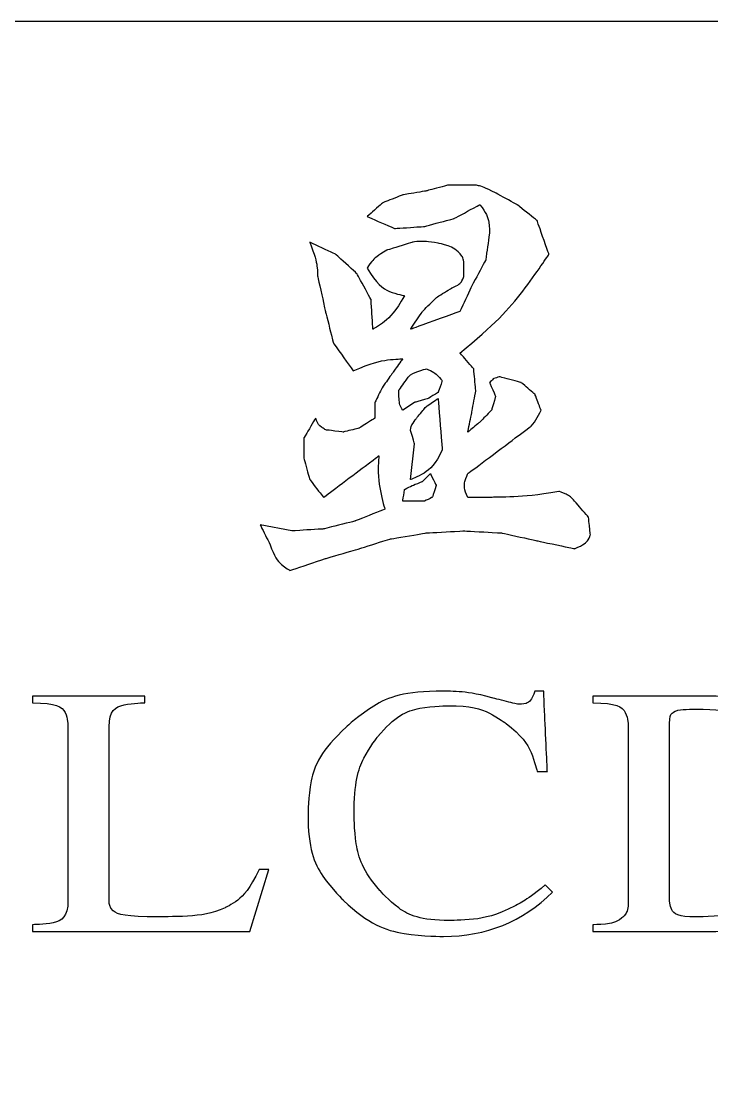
# Model space of a CAD drawing. Header units: millimetres. Extents: x 538 to 2776, y 409 to 1056.
# Drawn here: x 950.49 to 956.18, y 421.85 to 430.74 of the extents above; entities that cross this region are included whole.
import ezdxf

# ---------------------------------------------------------------- set-up
doc = ezdxf.new("R2010")
doc.units = ezdxf.units.MM
doc.layers.add('DWG', color=7, linetype='Continuous')
doc.layers.add('layer 1', color=7, linetype='Continuous')

msp = doc.modelspace()

# ---------------------------------------------------------------- linework, layer by layer
at = {"layer": 'DWG', "linetype": 'ByBlock'}
msp.add_lwpolyline([(988.7912, 430.7424), (919.3691, 430.7424, 0.414214), (919.167, 430.5403), (919.167, 408.5864)], format="xyb", dxfattribs=at)
at = {"layer": 'layer 1', "color": 0}
for points, knots in [([(952.4582, 426.5872), (952.4582, 426.5872), (952.7193, 426.5385), (952.7193, 426.5385), (952.7193, 426.5385), (952.7193, 426.5385), (952.9803, 426.5545), (952.9803, 426.5545), (952.9803, 426.5545), (952.9803, 426.5545), (953.2413, 426.6199), (953.2413, 426.6199), (953.2413, 426.6199), (953.2413, 426.6199), (953.4864, 426.7181), (953.4864, 426.7181), (953.4864, 426.7181), (953.4425, 426.8698), (953.4265, 427.0167), (953.437, 427.1587), (953.437, 427.1587), (953.437, 427.1587), (952.9803, 426.8155), (952.9803, 426.8155), (952.9803, 426.8155), (952.9803, 426.8155), (952.8661, 426.9624), (952.8661, 426.9624), (952.8661, 426.9624), (952.8661, 426.9624), (952.8174, 427.142), (952.8174, 427.142), (952.8174, 427.142), (952.8174, 427.142), (952.8174, 427.3049), (952.8174, 427.3049), (952.8174, 427.3049), (952.8174, 427.3049), (952.9149, 427.4685), (952.9149, 427.4685), (952.9149, 427.4685), (952.926, 427.4357), (952.942, 427.4114), (952.9643, 427.3947), (952.9643, 427.3947), (952.9859, 427.3787), (953.0019, 427.3703), (953.013, 427.3703), (953.013, 427.3703), (953.013, 427.3703), (953.1432, 427.3543), (953.1432, 427.3543), (953.1432, 427.3543), (953.1432, 427.3543), (953.2741, 427.387), (953.2741, 427.387), (953.2741, 427.387), (953.2741, 427.387), (953.4042, 427.4685), (953.4042, 427.4685), (953.4042, 427.4685), (953.4042, 427.4685), (953.4042, 427.5986), (953.4042, 427.5986), (953.4042, 427.5986), (953.4042, 427.5986), (953.4697, 427.7295), (953.4697, 427.7295), (953.4697, 427.7295), (953.4697, 427.7295), (953.5511, 427.8437), (953.5511, 427.8437), (953.5511, 427.8437), (953.5511, 427.8437), (953.6333, 427.9578), (953.6333, 427.9578), (953.6333, 427.9578), (953.5135, 427.9578), (953.3771, 427.9251), (953.2253, 427.8597), (953.2253, 427.8597), (953.2253, 427.8597), (953.0617, 428.088), (953.0617, 428.088), (953.0617, 428.088), (953.0617, 428.088), (952.9963, 428.3491), (952.9963, 428.3491), (952.9963, 428.3491), (952.9963, 428.3491), (952.9316, 428.6428), (952.9316, 428.6428), (952.9316, 428.6428), (952.9316, 428.7194), (952.9093, 428.8119), (952.8661, 428.9205), (952.8661, 428.9205), (952.8661, 428.9205), (953.0784, 428.8224), (953.0784, 428.8224), (953.0784, 428.8224), (953.0784, 428.8224), (953.2574, 428.6595), (953.2574, 428.6595), (953.2574, 428.6595), (953.2574, 428.6595), (953.3722, 428.4472), (953.3722, 428.4472), (953.3722, 428.4472), (953.3722, 428.4472), (953.3882, 428.2029), (953.3882, 428.2029), (953.3882, 428.2029), (953.4864, 428.2571), (953.5734, 428.3491), (953.6492, 428.4799), (953.6492, 428.4799), (953.5184, 428.5015), (953.4154, 428.578), (953.3395, 428.7082), (953.3395, 428.7082), (953.3722, 428.7625), (953.4265, 428.8119), (953.5024, 428.8551), (953.5024, 428.8551), (953.5024, 428.8551), (953.7147, 428.9205), (953.7147, 428.9205), (953.7147, 428.9205), (953.769, 428.931), (953.8393, 428.9282), (953.9263, 428.9122), (953.9263, 428.9122), (954.0133, 428.8962), (954.0788, 428.8607), (954.1226, 428.8064), (954.1226, 428.8064), (954.133, 428.7841), (954.1386, 428.7542), (954.1386, 428.7166), (954.1386, 428.7166), (954.1386, 428.6783), (954.1386, 428.6539), (954.1386, 428.6428), (954.1386, 428.6428), (954.1275, 428.5996), (954.0955, 428.5669), (954.0405, 428.5454), (954.0405, 428.5454), (954.0405, 428.5454), (953.9103, 428.4639), (953.9103, 428.4639), (953.9103, 428.4639), (953.9103, 428.4639), (953.7961, 428.3491), (953.7961, 428.3491), (953.7961, 428.3491), (953.7961, 428.3491), (953.698, 428.2029), (953.698, 428.2029), (953.698, 428.2029), (953.698, 428.2029), (954.1059, 428.3491), (954.1059, 428.3491), (954.1059, 428.3491), (954.1059, 428.3491), (954.2041, 428.5613), (954.2041, 428.5613), (954.2041, 428.5613), (954.2041, 428.5613), (954.3182, 428.7737), (954.3182, 428.7737), (954.3182, 428.7737), (954.3182, 428.7737), (954.3509, 429.002), (954.3509, 429.002), (954.3509, 429.002), (954.3509, 429.089), (954.3238, 429.1649), (954.2695, 429.2303), (954.2695, 429.2303), (954.2695, 429.2303), (954.0572, 429.1161), (954.0572, 429.1161), (954.0572, 429.1161), (954.0572, 429.1161), (953.8121, 429.0507), (953.8121, 429.0507), (953.8121, 429.0507), (953.8121, 429.0507), (953.5678, 429.0347), (953.5678, 429.0347), (953.5678, 429.0347), (953.5678, 429.0347), (953.3395, 429.1322), (953.3395, 429.1322), (953.3395, 429.1322), (953.3395, 429.1322), (953.4697, 429.247), (953.4697, 429.247), (953.4697, 429.247), (953.4697, 429.247), (953.6333, 429.3118), (953.6333, 429.3118), (953.6333, 429.3118), (953.6333, 429.3118), (953.8288, 429.3445), (953.8288, 429.3445), (953.8288, 429.3445), (953.8288, 429.3445), (954.0084, 429.3932), (954.0084, 429.3932), (954.0084, 429.3932), (954.0084, 429.3932), (954.2201, 429.3932), (954.2201, 429.3932), (954.2201, 429.3932), (954.2528, 429.3932), (954.3126, 429.3716), (954.3997, 429.3285), (954.3997, 429.3285), (954.3997, 429.3285), (954.5793, 429.2303), (954.5793, 429.2303), (954.5793, 429.2303), (954.5793, 429.2303), (954.7422, 429.1001), (954.7422, 429.1001), (954.7422, 429.1001), (954.7422, 429.1001), (954.8403, 428.8224), (954.8403, 428.8224), (954.8403, 428.8224), (954.6335, 428.5071), (954.3885, 428.2349), (954.1059, 428.0066), (954.1059, 428.0066), (954.1059, 428.0066), (954.2201, 427.8764), (954.2201, 427.8764), (954.2201, 427.8764), (954.2201, 427.8764), (954.2368, 427.6968), (954.2368, 427.6968), (954.2368, 427.6968), (954.2368, 427.6968), (954.2041, 427.5172), (954.2041, 427.5172), (954.2041, 427.5172), (954.2041, 427.5172), (954.1713, 427.3543), (954.1713, 427.3543), (954.1713, 427.3543), (954.1713, 427.3543), (954.2695, 427.4357), (954.2695, 427.4357), (954.2695, 427.4357), (954.2695, 427.4357), (954.3669, 427.5339), (954.3669, 427.5339), (954.3669, 427.5339), (954.3669, 427.5339), (954.3997, 427.6481), (954.3997, 427.6481), (954.3997, 427.6481), (954.3997, 427.6481), (954.3509, 427.7622), (954.3509, 427.7622), (954.3509, 427.7622), (954.3509, 427.7622), (954.3836, 427.7949), (954.3836, 427.7949), (954.3836, 427.7949), (954.3836, 427.7949), (954.4324, 427.8109), (954.4324, 427.8109), (954.4324, 427.8109), (954.4324, 427.8109), (954.612, 427.7622), (954.612, 427.7622), (954.612, 427.7622), (954.612, 427.7622), (954.7261, 427.6641), (954.7261, 427.6641), (954.7261, 427.6641), (954.7261, 427.6641), (954.7749, 427.5339), (954.7749, 427.5339), (954.7749, 427.5339), (954.7422, 427.4685), (954.715, 427.4246), (954.6934, 427.403), (954.6934, 427.403), (954.6934, 427.403), (954.1713, 427.0118), (954.1713, 427.0118), (954.1713, 427.0118), (954.1386, 426.9464), (954.1386, 426.881), (954.1713, 426.8155), (954.1713, 426.8155), (954.1713, 426.8155), (954.3669, 426.8155), (954.3669, 426.8155), (954.3669, 426.8155), (954.5521, 426.8155), (954.7366, 426.8322), (954.9218, 426.8649), (954.9218, 426.8649), (954.9872, 426.8427), (955.0303, 426.8155), (955.0526, 426.7828), (955.0526, 426.7828), (955.0526, 426.7828), (955.1668, 426.6526), (955.1668, 426.6526), (955.1668, 426.6526), (955.1668, 426.6526), (955.1828, 426.5057), (955.1828, 426.5057), (955.1828, 426.5057), (955.1716, 426.4626), (955.1285, 426.4243), (955.0526, 426.3916), (955.0526, 426.3916), (955.0526, 426.3916), (954.7422, 426.457), (954.7422, 426.457), (954.7422, 426.457), (954.7422, 426.457), (954.4484, 426.5218), (954.4484, 426.5218), (954.4484, 426.5218), (954.4484, 426.5218), (954.1386, 426.5385), (954.1386, 426.5385), (954.1386, 426.5385), (954.1386, 426.5385), (953.8288, 426.5218), (953.8288, 426.5218), (953.8288, 426.5218), (953.8288, 426.5218), (953.5351, 426.473), (953.5351, 426.473), (953.5351, 426.473), (953.5351, 426.473), (953.2741, 426.3916), (953.2741, 426.3916), (953.2741, 426.3916), (953.2741, 426.3916), (952.9963, 426.3101), (952.9963, 426.3101), (952.9963, 426.3101), (952.9963, 426.3101), (952.7032, 426.212), (952.7032, 426.212), (952.7032, 426.212), (952.6267, 426.2559), (952.5724, 426.3262), (952.5397, 426.4243), (952.5397, 426.4243), (952.5397, 426.4243), (952.4582, 426.5872), (952.4582, 426.5872)], [0, 0, 0, 0, 0.010989, 0.010989, 0.010989, 0.016484, 0.021978, 0.021978, 0.021978, 0.027473, 0.032967, 0.032967, 0.032967, 0.038462, 0.043956, 0.043956, 0.043956, 0.049451, 0.054945, 0.054945, 0.054945, 0.06044, 0.065934, 0.065934, 0.065934, 0.071429, 0.076923, 0.076923, 0.076923, 0.082418, 0.087912, 0.087912, 0.087912, 0.093407, 0.098901, 0.098901, 0.098901, 0.104396, 0.10989, 0.10989, 0.10989, 0.115385, 0.120879, 0.120879, 0.120879, 0.126374, 0.131868, 0.131868, 0.131868, 0.137363, 0.142857, 0.142857, 0.142857, 0.148352, 0.153846, 0.153846, 0.153846, 0.159341, 0.164835, 0.164835, 0.164835, 0.17033, 0.175824, 0.175824, 0.175824, 0.181319, 0.186813, 0.186813, 0.186813, 0.192308, 0.197802, 0.197802, 0.197802, 0.203297, 0.208791, 0.208791, 0.208791, 0.214286, 0.21978, 0.21978, 0.21978, 0.225275, 0.230769, 0.230769, 0.230769, 0.236264, 0.241758, 0.241758, 0.241758, 0.247253, 0.252747, 0.252747, 0.252747, 0.258242, 0.263736, 0.263736, 0.263736, 0.269231, 0.274725, 0.274725, 0.274725, 0.28022, 0.285714, 0.285714, 0.285714, 0.291209, 0.296703, 0.296703, 0.296703, 0.302198, 0.307692, 0.307692, 0.307692, 0.313187, 0.318681, 0.318681, 0.318681, 0.324176, 0.32967, 0.32967, 0.32967, 0.335165, 0.340659, 0.340659, 0.340659, 0.346154, 0.351648, 0.351648, 0.351648, 0.357143, 0.362637, 0.362637, 0.362637, 0.368132, 0.373626, 0.373626, 0.373626, 0.379121, 0.384615, 0.384615, 0.384615, 0.39011, 0.395604, 0.395604, 0.395604, 0.401099, 0.406593, 0.406593, 0.406593, 0.412088, 0.417582, 0.417582, 0.417582, 0.423077, 0.428571, 0.428571, 0.428571, 0.434066, 0.43956, 0.43956, 0.43956, 0.445055, 0.450549, 0.450549, 0.450549, 0.456044, 0.461538, 0.461538, 0.461538, 0.467033, 0.472527, 0.472527, 0.472527, 0.478022, 0.483516, 0.483516, 0.483516, 0.489011, 0.494505, 0.494505, 0.494505, 0.5, 0.505495, 0.505495, 0.505495, 0.510989, 0.516484, 0.516484, 0.516484, 0.521978, 0.527473, 0.527473, 0.527473, 0.532967, 0.538462, 0.538462, 0.538462, 0.543956, 0.549451, 0.549451, 0.549451, 0.554945, 0.56044, 0.56044, 0.56044, 0.565934, 0.571429, 0.571429, 0.571429, 0.576923, 0.582418, 0.582418, 0.582418, 0.587912, 0.593407, 0.593407, 0.593407, 0.598901, 0.604396, 0.604396, 0.604396, 0.60989, 0.615385, 0.615385, 0.615385, 0.620879, 0.626374, 0.626374, 0.626374, 0.631868, 0.637363, 0.637363, 0.637363, 0.642857, 0.648352, 0.648352, 0.648352, 0.653846, 0.659341, 0.659341, 0.659341, 0.664835, 0.67033, 0.67033, 0.67033, 0.675824, 0.681319, 0.681319, 0.681319, 0.686813, 0.692308, 0.692308, 0.692308, 0.697802, 0.703297, 0.703297, 0.703297, 0.708791, 0.714286, 0.714286, 0.714286, 0.71978, 0.725275, 0.725275, 0.725275, 0.730769, 0.736264, 0.736264, 0.736264, 0.741758, 0.747253, 0.747253, 0.747253, 0.752747, 0.758242, 0.758242, 0.758242, 0.763736, 0.769231, 0.769231, 0.769231, 0.774725, 0.78022, 0.78022, 0.78022, 0.785714, 0.791209, 0.791209, 0.791209, 0.796703, 0.802198, 0.802198, 0.802198, 0.807692, 0.813187, 0.813187, 0.813187, 0.818681, 0.824176, 0.824176, 0.824176, 0.82967, 0.835165, 0.835165, 0.835165, 0.840659, 0.846154, 0.846154, 0.846154, 0.851648, 0.857143, 0.857143, 0.857143, 0.862637, 0.868132, 0.868132, 0.868132, 0.873626, 0.879121, 0.879121, 0.879121, 0.884615, 0.89011, 0.89011, 0.89011, 0.895604, 0.901099, 0.901099, 0.901099, 0.906593, 0.912088, 0.912088, 0.912088, 0.917582, 0.923077, 0.923077, 0.923077, 0.928571, 0.934066, 0.934066, 0.934066, 0.93956, 0.945055, 0.945055, 0.945055, 0.950549, 0.956044, 0.956044, 0.956044, 0.961538, 0.967033, 0.967033, 0.967033, 0.972527, 0.978022, 0.978022, 0.978022, 0.983516, 0.989011, 0.989011, 0.989011, 0.994505, 1, 1, 1, 1]), ([(953.6333, 427.5339), (953.6333, 427.5339), (953.7307, 427.5986), (953.7307, 427.5986), (953.7307, 427.5986), (953.7307, 427.5986), (953.8449, 427.6314), (953.8449, 427.6314), (953.8449, 427.6314), (953.8449, 427.6314), (953.9263, 427.6808), (953.9263, 427.6808), (953.9263, 427.6808), (953.9263, 427.6808), (953.959, 427.7782), (953.959, 427.7782), (953.959, 427.7782), (953.9263, 427.8221), (953.8831, 427.8548), (953.8288, 427.8764), (953.8288, 427.8764), (953.7523, 427.8548), (953.7036, 427.8325), (953.682, 427.8109), (953.682, 427.8109), (953.682, 427.8109), (953.6005, 427.6968), (953.6005, 427.6968), (953.6005, 427.6968), (953.6005, 427.6209), (953.611, 427.5659), (953.6333, 427.5339)], [0, 0, 0, 0, 0.125, 0.125, 0.125, 0.1875, 0.25, 0.25, 0.25, 0.3125, 0.375, 0.375, 0.375, 0.4375, 0.5, 0.5, 0.5, 0.5625, 0.625, 0.625, 0.625, 0.6875, 0.75, 0.75, 0.75, 0.8125, 0.875, 0.875, 0.875, 0.9375, 1, 1, 1, 1]), ([(953.7307, 427.2561), (953.7307, 427.2561), (953.698, 426.9624), (953.698, 426.9624), (953.698, 426.9624), (953.8177, 427.0062), (953.9047, 427.0877), (953.959, 427.2074), (953.959, 427.2074), (953.959, 427.2074), (953.9263, 427.6314), (953.9263, 427.6314), (953.9263, 427.6314), (953.9263, 427.6314), (953.8288, 427.5659), (953.8288, 427.5659), (953.8288, 427.5659), (953.8288, 427.5659), (953.7474, 427.4685), (953.7474, 427.4685), (953.7474, 427.4685), (953.7147, 427.4246), (953.698, 427.3919), (953.698, 427.3703), (953.698, 427.3703), (953.698, 427.3703), (953.7307, 427.2561), (953.7307, 427.2561)], [0, 0, 0, 0, 0.142857, 0.142857, 0.142857, 0.214286, 0.285714, 0.285714, 0.285714, 0.357143, 0.428571, 0.428571, 0.428571, 0.5, 0.571429, 0.571429, 0.571429, 0.642857, 0.714286, 0.714286, 0.714286, 0.785714, 0.857143, 0.857143, 0.857143, 0.928571, 1, 1, 1, 1]), ([(953.8616, 427.0118), (953.8616, 427.0118), (953.7961, 426.9464), (953.7961, 426.9464), (953.7961, 426.9464), (953.7961, 426.9464), (953.7147, 426.9137), (953.7147, 426.9137), (953.7147, 426.9137), (953.7147, 426.9137), (953.6492, 426.881), (953.6492, 426.881), (953.6492, 426.881), (953.6492, 426.881), (953.6333, 426.7828), (953.6333, 426.7828), (953.6333, 426.7828), (953.6333, 426.7828), (953.7307, 426.7828), (953.7307, 426.7828), (953.7307, 426.7828), (953.7307, 426.7828), (953.8121, 426.7828), (953.8121, 426.7828), (953.8121, 426.7828), (953.8121, 426.7828), (953.8776, 426.8155), (953.8776, 426.8155), (953.8776, 426.8155), (953.8776, 426.8155), (953.9103, 426.9137), (953.9103, 426.9137), (953.9103, 426.9137), (953.9103, 426.9137), (953.8616, 427.0118), (953.8616, 427.0118)], [0, 0, 0, 0, 0.111111, 0.111111, 0.111111, 0.166667, 0.222222, 0.222222, 0.222222, 0.277778, 0.333333, 0.333333, 0.333333, 0.388889, 0.444444, 0.444444, 0.444444, 0.5, 0.555556, 0.555556, 0.555556, 0.611111, 0.666667, 0.666667, 0.666667, 0.722222, 0.777778, 0.777778, 0.777778, 0.833333, 0.888889, 0.888889, 0.888889, 0.944444, 1, 1, 1, 1]), ([(954.8706, 423.5555), (954.6237, 423.313), (954.3235, 423.1917), (953.9699, 423.1917), (953.9699, 423.1917), (953.6274, 423.1917), (953.3527, 423.2905), (953.146, 423.488), (953.146, 423.488), (952.9502, 423.6778), (952.8524, 423.9164), (952.8524, 424.2039), (952.8524, 424.2039), (952.8524, 424.4855), (952.958, 424.7246), (953.1693, 424.9212), (953.1693, 424.9212), (953.3805, 425.1177), (953.6463, 425.216), (953.9666, 425.216), (953.9666, 425.216), (954.0977, 425.216), (954.2317, 425.1979), (954.3685, 425.1617), (954.3685, 425.1617), (954.5053, 425.1256), (954.5814, 425.1075), (954.597, 425.1075), (954.597, 425.1075), (954.6571, 425.1055), (954.6993, 425.1417), (954.7238, 425.216), (954.7238, 425.216), (954.7238, 425.216), (954.7972, 425.216), (954.7972, 425.216), (954.7972, 425.216), (954.7972, 425.216), (954.8272, 424.553), (954.8272, 424.553), (954.8272, 424.553), (954.8272, 424.553), (954.7438, 424.553), (954.7438, 424.553), (954.7438, 424.553), (954.7038, 424.7173), (954.6181, 424.8488), (954.487, 424.9476), (954.487, 424.9476), (954.3557, 425.0463), (954.1967, 425.0957), (954.0099, 425.0957), (954.0099, 425.0957), (953.7609, 425.0957), (953.5662, 425.0097), (953.4261, 424.8376), (953.4261, 424.8376), (953.2972, 424.6752), (953.2327, 424.463), (953.2327, 424.2009), (953.2327, 424.2009), (953.2327, 423.9447), (953.3038, 423.7345), (953.4462, 423.5702), (953.4462, 423.5702), (953.5885, 423.4059), (953.7798, 423.3237), (954.0199, 423.3237), (954.0199, 423.3237), (954.2223, 423.3237), (954.4024, 423.3638), (954.5604, 423.444), (954.5604, 423.444), (954.6248, 423.4753), (954.7082, 423.533), (954.8105, 423.6171), (954.8105, 423.6171), (954.8105, 423.6171), (954.8706, 423.5555), (954.8706, 423.5555)], [0, 0, 0, 0, 0.05, 0.05, 0.05, 0.075, 0.1, 0.1, 0.1, 0.125, 0.15, 0.15, 0.15, 0.175, 0.2, 0.2, 0.2, 0.225, 0.25, 0.25, 0.25, 0.275, 0.3, 0.3, 0.3, 0.325, 0.35, 0.35, 0.35, 0.375, 0.4, 0.4, 0.4, 0.425, 0.45, 0.45, 0.45, 0.475, 0.5, 0.5, 0.5, 0.525, 0.55, 0.55, 0.55, 0.575, 0.6, 0.6, 0.6, 0.625, 0.65, 0.65, 0.65, 0.675, 0.7, 0.7, 0.7, 0.725, 0.75, 0.75, 0.75, 0.775, 0.8, 0.8, 0.8, 0.825, 0.85, 0.85, 0.85, 0.875, 0.9, 0.9, 0.9, 0.925, 0.95, 0.95, 0.95, 0.975, 1, 1, 1, 1]), ([(952.5294, 423.7433), (952.5294, 423.7433), (952.3726, 423.2328), (952.3726, 423.2328), (952.3726, 423.2328), (952.3726, 423.2328), (950.5779, 423.2328), (950.5779, 423.2328), (950.5779, 423.2328), (950.5779, 423.2328), (950.5779, 423.2885), (950.5779, 423.2885), (950.5779, 423.2885), (950.7736, 423.2885), (950.8715, 423.3541), (950.8715, 423.4851), (950.8715, 423.4851), (950.8715, 423.4851), (950.8715, 424.9285), (950.8715, 424.9285), (950.8715, 424.9285), (950.8715, 425.0556), (950.7736, 425.1192), (950.5779, 425.1192), (950.5779, 425.1192), (950.5779, 425.1192), (950.5779, 425.1749), (950.5779, 425.1749), (950.5779, 425.1749), (950.5779, 425.1749), (951.5053, 425.1749), (951.5053, 425.1749), (951.5053, 425.1749), (951.5053, 425.1749), (951.5053, 425.1192), (951.5053, 425.1192), (951.5053, 425.1192), (951.3096, 425.1192), (951.2117, 425.0537), (951.2117, 424.9226), (951.2117, 424.9226), (951.2117, 424.9226), (951.2117, 423.4704), (951.2117, 423.4704), (951.2117, 423.4704), (951.2117, 423.3922), (951.3474, 423.3531), (951.6187, 423.3531), (951.6187, 423.3531), (951.8767, 423.3531), (952.0596, 423.378), (952.1674, 423.4279), (952.1674, 423.4279), (952.2753, 423.4778), (952.3693, 423.5829), (952.4493, 423.7433), (952.4493, 423.7433), (952.4493, 423.7433), (952.5294, 423.7433), (952.5294, 423.7433)], [0, 0, 0, 0, 0.066667, 0.066667, 0.066667, 0.1, 0.133333, 0.133333, 0.133333, 0.166667, 0.2, 0.2, 0.2, 0.233333, 0.266667, 0.266667, 0.266667, 0.3, 0.333333, 0.333333, 0.333333, 0.366667, 0.4, 0.4, 0.4, 0.433333, 0.466667, 0.466667, 0.466667, 0.5, 0.533333, 0.533333, 0.533333, 0.566667, 0.6, 0.6, 0.6, 0.633333, 0.666667, 0.666667, 0.666667, 0.7, 0.733333, 0.733333, 0.733333, 0.766667, 0.8, 0.8, 0.8, 0.833333, 0.866667, 0.866667, 0.866667, 0.9, 0.933333, 0.933333, 0.933333, 0.966667, 1, 1, 1, 1]), ([(957.433, 424.2009), (957.433, 423.8743), (957.3018, 423.6259), (957.0394, 423.4558), (957.0394, 423.4558), (956.8103, 423.3071), (956.5145, 423.2328), (956.1521, 423.2328), (956.1521, 423.2328), (956.1521, 423.2328), (955.2013, 423.2328), (955.2013, 423.2328), (955.2013, 423.2328), (955.2013, 423.2328), (955.2013, 423.2885), (955.2013, 423.2885), (955.2013, 423.2885), (955.3148, 423.2885), (955.3937, 423.3062), (955.4382, 423.3414), (955.4382, 423.3414), (955.476, 423.3707), (955.4949, 423.4186), (955.4949, 423.4851), (955.4949, 423.4851), (955.4949, 423.4851), (955.4949, 424.9285), (955.4949, 424.9285), (955.4949, 424.9285), (955.4949, 425.0556), (955.397, 425.1192), (955.2013, 425.1192), (955.2013, 425.1192), (955.2013, 425.1192), (955.2013, 425.1749), (955.2013, 425.1749), (955.2013, 425.1749), (955.2013, 425.1749), (956.1521, 425.1749), (956.1521, 425.1749), (956.1521, 425.1749), (956.5234, 425.1749), (956.8225, 425.0987), (957.0494, 424.9461), (957.0494, 424.9461), (957.3051, 424.774), (957.433, 424.5256), (957.433, 424.2009)], [0, 0, 0, 0, 0.083333, 0.083333, 0.083333, 0.125, 0.166667, 0.166667, 0.166667, 0.208333, 0.25, 0.25, 0.25, 0.291667, 0.333333, 0.333333, 0.333333, 0.375, 0.416667, 0.416667, 0.416667, 0.458333, 0.5, 0.5, 0.5, 0.541667, 0.583333, 0.583333, 0.583333, 0.625, 0.666667, 0.666667, 0.666667, 0.708333, 0.75, 0.75, 0.75, 0.791667, 0.833333, 0.833333, 0.833333, 0.875, 0.916667, 0.916667, 0.916667, 0.958333, 1, 1, 1, 1]), ([(957.0527, 424.2009), (957.0527, 424.4513), (956.9738, 424.6537), (956.8159, 424.8082), (956.8159, 424.8082), (956.638, 424.9803), (956.3833, 425.0664), (956.052, 425.0664), (956.052, 425.0664), (955.9653, 425.0664), (955.9097, 425.0615), (955.8852, 425.0517), (955.8852, 425.0517), (955.8518, 425.038), (955.8352, 425.0038), (955.8352, 424.949), (955.8352, 424.949), (955.8352, 424.949), (955.8352, 423.4939), (955.8352, 423.4939), (955.8352, 423.4939), (955.8352, 423.4), (955.9074, 423.3531), (956.052, 423.3531), (956.052, 423.3531), (956.3878, 423.3531), (956.6424, 423.4342), (956.8159, 423.5966), (956.8159, 423.5966), (956.9738, 423.7452), (957.0527, 423.9467), (957.0527, 424.2009)], [0, 0, 0, 0, 0.125, 0.125, 0.125, 0.1875, 0.25, 0.25, 0.25, 0.3125, 0.375, 0.375, 0.375, 0.4375, 0.5, 0.5, 0.5, 0.5625, 0.625, 0.625, 0.625, 0.6875, 0.75, 0.75, 0.75, 0.8125, 0.875, 0.875, 0.875, 0.9375, 1, 1, 1, 1])]:
    msp.add_open_spline(points, degree=3, knots=knots, dxfattribs=at)

doc.saveas('drawing.dxf')
